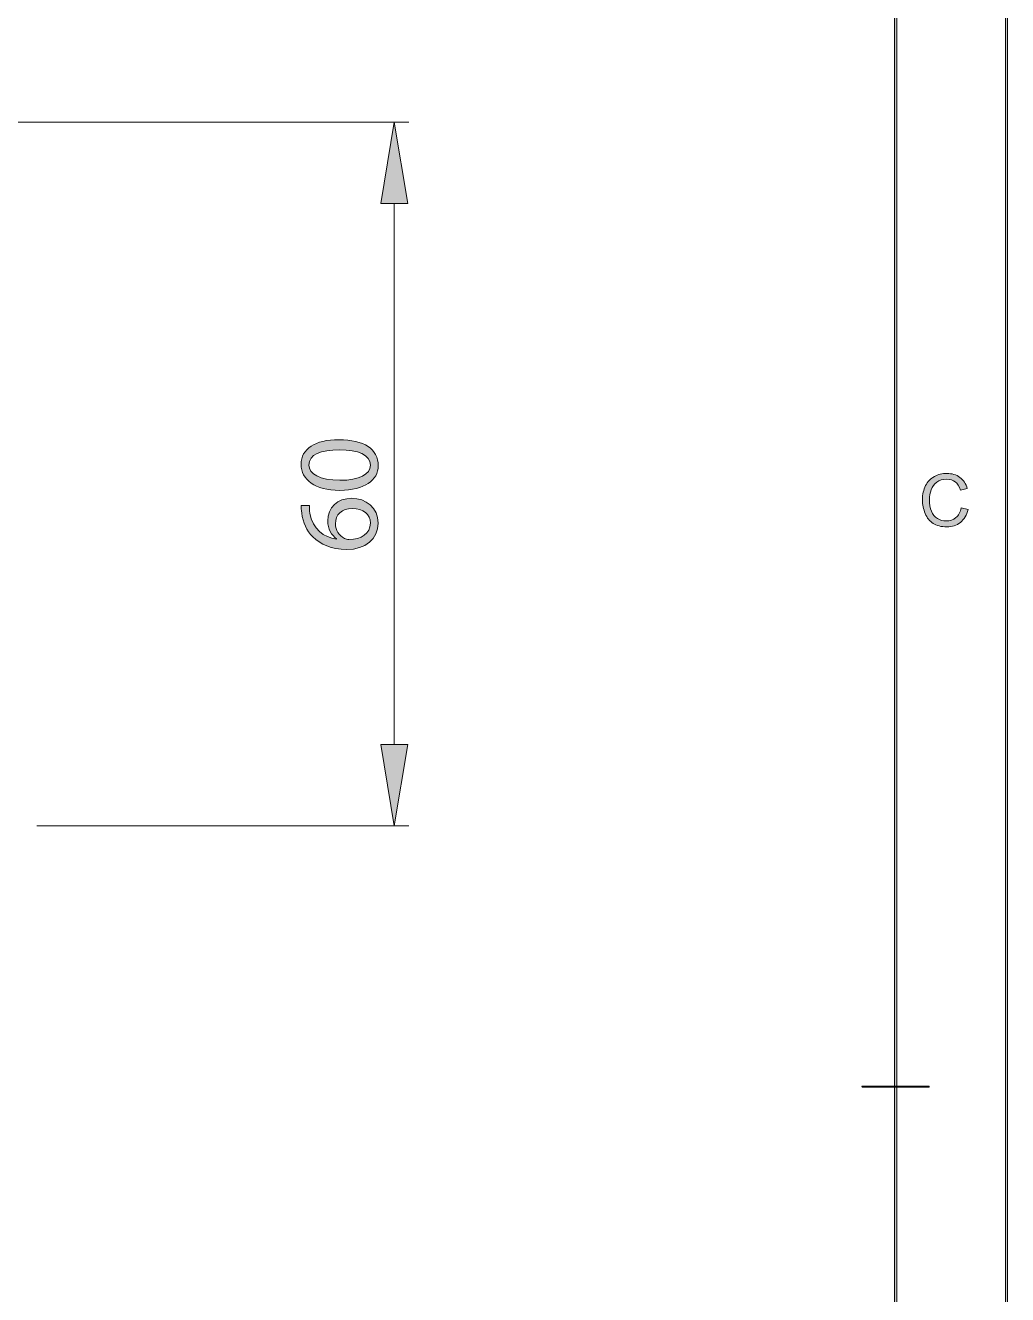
# Model space of a CAD drawing. Header units: inches. Extents: x 0.54 to 10.46, y 0.74 to 7.76.
# Drawn here: x 8.985 to 10.465, y 3.937 to 5.849 of the extents above; entities that cross this region are included whole.
import ezdxf

# ---------------------------------------------------------------- set-up
doc = ezdxf.new("R2010")
doc.units = ezdxf.units.IN
doc.header["$MEASUREMENT"] = 0
doc.layers.add('BG', color=7, linetype='Continuous')
doc.layers.add('MCG-INT-4FT', color=7, linetype='Continuous')

# ---------------------------------------------------------------- blocks, each defined once
blk = doc.blocks.new('block 2')
at = {"layer": 'BG', "true_color": 0xffffff}
h = blk.add_hatch(color=7, dxfattribs=at)
h.dxf.hatch_style = 2
edge = h.paths.add_edge_path()
edge.add_spline(control_points=[(10.296, 0.9061), (10.296, 0.9061), (0.8711, 0.9061), (0.8711, 0.9061), (0.8702, 0.9061), (0.8694, 0.9069), (0.8694, 0.9079), (0.8694, 0.9079), (0.8694, 7.5922), (0.8694, 7.5922), (0.8694, 7.5931), (0.8702, 7.5939), (0.8711, 7.5939), (0.8711, 7.5939), (10.296, 7.5939), (10.296, 7.5939), (10.297, 7.5939), (10.2977, 7.5931), (10.2977, 7.5922), (10.2977, 7.5922), (10.2977, 0.9079), (10.2977, 0.9079), (10.2977, 0.9069), (10.297, 0.9061), (10.296, 0.9061)], knot_values=[0, 0, 0, 0, 1, 1, 1, 2, 2, 2, 3, 3, 3, 4, 4, 4, 5, 5, 5, 6, 6, 6, 7, 7, 7, 8, 8, 8, 8], degree=3, periodic=1)
h.paths.add_polyline_path([(0.8729, 0.9096), (10.2943, 0.9096), (10.2943, 7.5904), (0.8729, 7.5904)])
at = {"layer": 'BG', "lineweight": 0}
blk.add_lwpolyline([(0.8729, 0.9096), (10.2943, 0.9096), (10.2943, 7.5904), (0.8729, 7.5904), (0.8729, 0.9096)], dxfattribs=at)
blk.add_open_spline([(10.296, 0.9061), (10.296, 0.9061), (0.8711, 0.9061), (0.8711, 0.9061), (0.8702, 0.9061), (0.8694, 0.9069), (0.8694, 0.9079), (0.8694, 0.9079), (0.8694, 7.5922), (0.8694, 7.5922), (0.8694, 7.5931), (0.8702, 7.5939), (0.8711, 7.5939), (0.8711, 7.5939), (10.296, 7.5939), (10.296, 7.5939), (10.297, 7.5939), (10.2977, 7.5931), (10.2977, 7.5922), (10.2977, 7.5922), (10.2977, 0.9079), (10.2977, 0.9079), (10.2977, 0.9069), (10.297, 0.9061), (10.296, 0.9061)], degree=3, knots=[0, 0, 0, 0, 1, 1, 1, 2, 2, 2, 3, 3, 3, 4, 4, 4, 5, 5, 5, 6, 6, 6, 7, 7, 7, 8, 8, 8, 8], dxfattribs=at)
blk = doc.blocks.new('block 58')
at = {"layer": 'BG', "true_color": 0xffffff}
h = blk.add_hatch(color=7, dxfattribs=at)
h.dxf.hatch_style = 2
edge = h.paths.add_edge_path()
edge.add_spline(control_points=[(10.3461, 4.2493), (10.3461, 4.2493), (10.2458, 4.2493), (10.2458, 4.2493), (10.2455, 4.2493), (10.2452, 4.2496), (10.2452, 4.25), (10.2452, 4.2504), (10.2455, 4.2507), (10.2458, 4.2507), (10.2458, 4.2507), (10.3461, 4.2507), (10.3461, 4.2507), (10.3465, 4.2507), (10.3468, 4.2504), (10.3468, 4.25), (10.3468, 4.2496), (10.3465, 4.2493), (10.3461, 4.2493)], knot_values=[0, 0, 0, 0, 1, 1, 1, 2, 2, 2, 3, 3, 3, 4, 4, 4, 5, 5, 5, 6, 6, 6, 6], degree=3, periodic=1)
at = {"layer": 'BG', "lineweight": 0}
blk.add_open_spline([(10.3461, 4.2493), (10.3461, 4.2493), (10.2458, 4.2493), (10.2458, 4.2493), (10.2455, 4.2493), (10.2452, 4.2496), (10.2452, 4.25), (10.2452, 4.2504), (10.2455, 4.2507), (10.2458, 4.2507), (10.2458, 4.2507), (10.3461, 4.2507), (10.3461, 4.2507), (10.3465, 4.2507), (10.3468, 4.2504), (10.3468, 4.25), (10.3468, 4.2496), (10.3465, 4.2493), (10.3461, 4.2493)], degree=3, knots=[0, 0, 0, 0, 1, 1, 1, 2, 2, 2, 3, 3, 3, 4, 4, 4, 5, 5, 5, 6, 6, 6, 6], dxfattribs=at)
blk = doc.blocks.new('block 60')
at = {"layer": 'BG', "true_color": 0xffffff}
h = blk.add_hatch(color=7, dxfattribs=at)
h.dxf.hatch_style = 2
edge = h.paths.add_edge_path()
edge.add_spline(control_points=[(10.395, 5.122), (10.395, 5.122), (10.4053, 5.1194), (10.4053, 5.1194), (10.4032, 5.1109), (10.3993, 5.1045), (10.3937, 5.1), (10.3881, 5.0956), (10.3812, 5.0934), (10.3731, 5.0934), (10.3647, 5.0934), (10.3579, 5.0951), (10.3526, 5.0985), (10.3474, 5.1019), (10.3434, 5.1068), (10.3406, 5.1133), (10.3379, 5.1198), (10.3365, 5.1268), (10.3365, 5.1342), (10.3365, 5.1423), (10.3381, 5.1494), (10.3412, 5.1554), (10.3443, 5.1614), (10.3487, 5.166), (10.3544, 5.1691), (10.3601, 5.1723), (10.3664, 5.1738), (10.3733, 5.1738), (10.381, 5.1738), (10.3876, 5.1719), (10.3929, 5.1679), (10.3982, 5.1639), (10.4019, 5.1584), (10.404, 5.1512), (10.404, 5.1512), (10.3939, 5.1488), (10.3939, 5.1488), (10.3921, 5.1544), (10.3894, 5.1586), (10.386, 5.1612), (10.3826, 5.1637), (10.3783, 5.165), (10.373, 5.165), (10.3671, 5.165), (10.3621, 5.1636), (10.358, 5.1607), (10.354, 5.1579), (10.3512, 5.154), (10.3496, 5.1492), (10.348, 5.1444), (10.3471, 5.1394), (10.3471, 5.1342), (10.3471, 5.1276), (10.3481, 5.1218), (10.35, 5.1169), (10.352, 5.112), (10.355, 5.1083), (10.359, 5.1058), (10.3631, 5.1034), (10.3675, 5.1022), (10.3723, 5.1022), (10.378, 5.1022), (10.3829, 5.1038), (10.3869, 5.1072), (10.3909, 5.1105), (10.3936, 5.1154), (10.395, 5.122)], knot_values=[0, 0, 0, 0, 1, 1, 1, 2, 2, 2, 3, 3, 3, 4, 4, 4, 5, 5, 5, 6, 6, 6, 7, 7, 7, 8, 8, 8, 9, 9, 9, 10, 10, 10, 11, 11, 11, 12, 12, 12, 13, 13, 13, 14, 14, 14, 15, 15, 15, 16, 16, 16, 17, 17, 17, 18, 18, 18, 19, 19, 19, 20, 20, 20, 21, 21, 21, 22, 22, 22, 22], degree=3, periodic=1)
at = {"layer": 'BG', "lineweight": 0}
blk.add_open_spline([(10.395, 5.122), (10.395, 5.122), (10.4053, 5.1194), (10.4053, 5.1194), (10.4032, 5.1109), (10.3993, 5.1045), (10.3937, 5.1), (10.3881, 5.0956), (10.3812, 5.0934), (10.3731, 5.0934), (10.3647, 5.0934), (10.3579, 5.0951), (10.3526, 5.0985), (10.3474, 5.1019), (10.3434, 5.1068), (10.3406, 5.1133), (10.3379, 5.1198), (10.3365, 5.1268), (10.3365, 5.1342), (10.3365, 5.1423), (10.3381, 5.1494), (10.3412, 5.1554), (10.3443, 5.1614), (10.3487, 5.166), (10.3544, 5.1691), (10.3601, 5.1723), (10.3664, 5.1738), (10.3733, 5.1738), (10.381, 5.1738), (10.3876, 5.1719), (10.3929, 5.1679), (10.3982, 5.1639), (10.4019, 5.1584), (10.404, 5.1512), (10.404, 5.1512), (10.3939, 5.1488), (10.3939, 5.1488), (10.3921, 5.1544), (10.3894, 5.1586), (10.386, 5.1612), (10.3826, 5.1637), (10.3783, 5.165), (10.373, 5.165), (10.3671, 5.165), (10.3621, 5.1636), (10.358, 5.1607), (10.354, 5.1579), (10.3512, 5.154), (10.3496, 5.1492), (10.348, 5.1444), (10.3471, 5.1394), (10.3471, 5.1342), (10.3471, 5.1276), (10.3481, 5.1218), (10.35, 5.1169), (10.352, 5.112), (10.355, 5.1083), (10.359, 5.1058), (10.3631, 5.1034), (10.3675, 5.1022), (10.3723, 5.1022), (10.378, 5.1022), (10.3829, 5.1038), (10.3869, 5.1072), (10.3909, 5.1105), (10.3936, 5.1154), (10.395, 5.122)], degree=3, knots=[0, 0, 0, 0, 1, 1, 1, 2, 2, 2, 3, 3, 3, 4, 4, 4, 5, 5, 5, 6, 6, 6, 7, 7, 7, 8, 8, 8, 9, 9, 9, 10, 10, 10, 11, 11, 11, 12, 12, 12, 13, 13, 13, 14, 14, 14, 15, 15, 15, 16, 16, 16, 17, 17, 17, 18, 18, 18, 19, 19, 19, 20, 20, 20, 21, 21, 21, 22, 22, 22, 22], dxfattribs=at)
blk = doc.blocks.new('block 62')
at = {"layer": 'BG', "true_color": 0xffffff}
h = blk.add_hatch(color=7, dxfattribs=at)
h.dxf.hatch_style = 2
edge = h.paths.add_edge_path()
edge.add_spline(control_points=[(10.4631, 0.739), (10.4631, 0.739), (0.5369, 0.739), (0.5369, 0.739), (0.5359, 0.739), (0.5352, 0.7398), (0.5352, 0.7407), (0.5352, 0.7407), (0.5352, 7.7593), (0.5352, 7.7593), (0.5352, 7.7602), (0.5359, 7.761), (0.5369, 7.761), (0.5369, 7.761), (10.4631, 7.761), (10.4631, 7.761), (10.4641, 7.761), (10.4648, 7.7602), (10.4648, 7.7593), (10.4648, 7.7593), (10.4648, 0.7407), (10.4648, 0.7407), (10.4648, 0.7398), (10.4641, 0.739), (10.4631, 0.739)], knot_values=[0, 0, 0, 0, 1, 1, 1, 2, 2, 2, 3, 3, 3, 4, 4, 4, 5, 5, 5, 6, 6, 6, 7, 7, 7, 8, 8, 8, 8], degree=3, periodic=1)
h.paths.add_polyline_path([(0.5386, 0.7425), (10.4614, 0.7425), (10.4614, 7.7575), (0.5386, 7.7575)])
at = {"layer": 'BG', "lineweight": 0}
blk.add_lwpolyline([(0.5386, 0.7425), (10.4614, 0.7425), (10.4614, 7.7575), (0.5386, 7.7575), (0.5386, 0.7425)], dxfattribs=at)
blk.add_open_spline([(10.4631, 0.739), (10.4631, 0.739), (0.5369, 0.739), (0.5369, 0.739), (0.5359, 0.739), (0.5352, 0.7398), (0.5352, 0.7407), (0.5352, 0.7407), (0.5352, 7.7593), (0.5352, 7.7593), (0.5352, 7.7602), (0.5359, 7.761), (0.5369, 7.761), (0.5369, 7.761), (10.4631, 7.761), (10.4631, 7.761), (10.4641, 7.761), (10.4648, 7.7602), (10.4648, 7.7593), (10.4648, 7.7593), (10.4648, 0.7407), (10.4648, 0.7407), (10.4648, 0.7398), (10.4641, 0.739), (10.4631, 0.739)], degree=3, knots=[0, 0, 0, 0, 1, 1, 1, 2, 2, 2, 3, 3, 3, 4, 4, 4, 5, 5, 5, 6, 6, 6, 7, 7, 7, 8, 8, 8, 8], dxfattribs=at)
blk = doc.blocks.new('block 2000')
at = {"layer": 'MCG-INT-4FT', "color": 179, "lineweight": 5, "true_color": 0x231f20}
blk.add_lwpolyline([(9.0021, 4.643), (9.5625, 4.643)], dxfattribs=at)
blk = doc.blocks.new('block 2001')
at = {"layer": 'MCG-INT-4FT', "color": 179, "lineweight": 5, "true_color": 0x231f20}
blk.add_lwpolyline([(8.4687, 5.7028), (9.5625, 5.7028)], dxfattribs=at)
blk = doc.blocks.new('block 2002')
at = {"layer": 'MCG-INT-4FT', "color": 179, "lineweight": 5, "true_color": 0x231f20}
blk.add_lwpolyline([(9.5406, 4.7654), (9.5406, 5.5803)], dxfattribs=at)
blk = doc.blocks.new('block 2003')
at = {"layer": 'MCG-INT-4FT', "true_color": 0x231f20}
h = blk.add_hatch(color=179, dxfattribs=at)
h.dxf.hatch_style = 2
h.paths.add_polyline_path([(9.5202, 4.7654), (9.5406, 4.643), (9.561, 4.7654)])
at = {"layer": 'MCG-INT-4FT', "lineweight": 0}
blk.add_lwpolyline([(9.5202, 4.7654), (9.5406, 4.643), (9.561, 4.7654), (9.5202, 4.7654)], dxfattribs=at)
blk = doc.blocks.new('block 2004')
at = {"layer": 'MCG-INT-4FT', "true_color": 0x231f20}
h = blk.add_hatch(color=179, dxfattribs=at)
h.dxf.hatch_style = 2
h.paths.add_polyline_path([(9.5202, 5.5803), (9.5406, 5.7028), (9.561, 5.5803)])
at = {"layer": 'MCG-INT-4FT', "lineweight": 0}
blk.add_lwpolyline([(9.5202, 5.5803), (9.5406, 5.7028), (9.561, 5.5803), (9.5202, 5.5803)], dxfattribs=at)
blk = doc.blocks.new('block 2006')
at = {"layer": 'MCG-INT-4FT', "true_color": 0x231f20}
h = blk.add_hatch(color=179, dxfattribs=at)
h.dxf.hatch_style = 2
edge = h.paths.add_edge_path()
edge.add_spline(control_points=[(9.4569, 5.2246), (9.4952, 5.2246), (9.5163, 5.2104), (9.5163, 5.1855), (9.5163, 5.1635), (9.4957, 5.1486), (9.4585, 5.1483), (9.4208, 5.1483), (9.4001, 5.1646), (9.4001, 5.1874), (9.4001, 5.2111), (9.4212, 5.2246), (9.4569, 5.2246)], knot_values=[0, 0, 0, 0, 1, 1, 1, 2, 2, 2, 3, 3, 3, 4, 4, 4, 4], degree=3, periodic=1)
edge = h.paths.add_edge_path()
edge.add_spline(control_points=[(9.4587, 5.1635), (9.4879, 5.1635), (9.5045, 5.1725), (9.5045, 5.1863), (9.5045, 5.2019), (9.4863, 5.2093), (9.4576, 5.2093), (9.43, 5.2093), (9.4118, 5.2023), (9.4118, 5.1865), (9.4118, 5.1732), (9.4281, 5.1635), (9.4587, 5.1635)], knot_values=[0, 0, 0, 0, 1, 1, 1, 2, 2, 2, 3, 3, 3, 4, 4, 4, 4], degree=3, periodic=1)
h = blk.add_hatch(color=179, dxfattribs=at)
h.dxf.hatch_style = 2
edge = h.paths.add_edge_path()
edge.add_spline(control_points=[(9.4127, 5.1253), (9.4125, 5.1222), (9.4127, 5.1182), (9.4134, 5.1139), (9.4173, 5.09), (9.4348, 5.0774), (9.4533, 5.0748), (9.4533, 5.0748), (9.4533, 5.0753), (9.4533, 5.0753), (9.4462, 5.0807), (9.4403, 5.09), (9.4403, 5.1025), (9.4403, 5.1224), (9.4547, 5.1364), (9.4767, 5.1364), (9.4972, 5.1364), (9.5163, 5.1224), (9.5163, 5.099), (9.5163, 5.075), (9.4976, 5.0592), (9.4684, 5.0592), (9.4462, 5.0592), (9.4288, 5.0672), (9.4177, 5.0783), (9.4085, 5.0876), (9.4028, 5.1001), (9.4011, 5.1142), (9.4004, 5.1187), (9.4002, 5.1225), (9.4002, 5.1253), (9.4002, 5.1253), (9.4127, 5.1253), (9.4127, 5.1253)], knot_values=[0, 0, 0, 0, 1, 1, 1, 2, 2, 2, 3, 3, 3, 4, 4, 4, 5, 5, 5, 6, 6, 6, 7, 7, 7, 8, 8, 8, 9, 9, 9, 10, 10, 10, 11, 11, 11, 11], degree=3, periodic=1)
edge = h.paths.add_edge_path()
edge.add_spline(control_points=[(9.4775, 5.121), (9.4614, 5.121), (9.4518, 5.1118), (9.4518, 5.0978), (9.4518, 5.0886), (9.4575, 5.0802), (9.4656, 5.076), (9.4673, 5.075), (9.4696, 5.0743), (9.4723, 5.0743), (9.4908, 5.0746), (9.5045, 5.0831), (9.5045, 5.099), (9.5045, 5.1122), (9.4936, 5.121), (9.4775, 5.121)], knot_values=[0, 0, 0, 0, 1, 1, 1, 2, 2, 2, 3, 3, 3, 4, 4, 4, 5, 5, 5, 5], degree=3, periodic=1)
at = {"layer": 'MCG-INT-4FT', "lineweight": 0}
for points, knots in [([(9.4569, 5.2246), (9.4952, 5.2246), (9.5163, 5.2104), (9.5163, 5.1855), (9.5163, 5.1635), (9.4957, 5.1486), (9.4585, 5.1483), (9.4208, 5.1483), (9.4001, 5.1646), (9.4001, 5.1874), (9.4001, 5.2111), (9.4212, 5.2246), (9.4569, 5.2246)], [0, 0, 0, 0, 1, 1, 1, 2, 2, 2, 3, 3, 3, 4, 4, 4, 4]), ([(9.4587, 5.1635), (9.4879, 5.1635), (9.5045, 5.1725), (9.5045, 5.1863), (9.5045, 5.2019), (9.4863, 5.2093), (9.4576, 5.2093), (9.43, 5.2093), (9.4118, 5.2023), (9.4118, 5.1865), (9.4118, 5.1732), (9.4281, 5.1635), (9.4587, 5.1635)], [0, 0, 0, 0, 1, 1, 1, 2, 2, 2, 3, 3, 3, 4, 4, 4, 4]), ([(9.4127, 5.1253), (9.4125, 5.1222), (9.4127, 5.1182), (9.4134, 5.1139), (9.4173, 5.09), (9.4348, 5.0774), (9.4533, 5.0748), (9.4533, 5.0748), (9.4533, 5.0753), (9.4533, 5.0753), (9.4462, 5.0807), (9.4403, 5.09), (9.4403, 5.1025), (9.4403, 5.1224), (9.4547, 5.1364), (9.4767, 5.1364), (9.4972, 5.1364), (9.5163, 5.1224), (9.5163, 5.099), (9.5163, 5.075), (9.4976, 5.0592), (9.4684, 5.0592), (9.4462, 5.0592), (9.4288, 5.0672), (9.4177, 5.0783), (9.4085, 5.0876), (9.4028, 5.1001), (9.4011, 5.1142), (9.4004, 5.1187), (9.4002, 5.1225), (9.4002, 5.1253), (9.4002, 5.1253), (9.4127, 5.1253), (9.4127, 5.1253)], [0, 0, 0, 0, 1, 1, 1, 2, 2, 2, 3, 3, 3, 4, 4, 4, 5, 5, 5, 6, 6, 6, 7, 7, 7, 8, 8, 8, 9, 9, 9, 10, 10, 10, 11, 11, 11, 11]), ([(9.4775, 5.121), (9.4614, 5.121), (9.4518, 5.1118), (9.4518, 5.0978), (9.4518, 5.0886), (9.4575, 5.0802), (9.4656, 5.076), (9.4673, 5.075), (9.4696, 5.0743), (9.4723, 5.0743), (9.4908, 5.0746), (9.5045, 5.0831), (9.5045, 5.099), (9.5045, 5.1122), (9.4936, 5.121), (9.4775, 5.121)], [0, 0, 0, 0, 1, 1, 1, 2, 2, 2, 3, 3, 3, 4, 4, 4, 5, 5, 5, 5])]:
    blk.add_open_spline(points, degree=3, knots=knots, dxfattribs=at)
blk = doc.blocks.new('block 2005')
at = {"layer": 'MCG-INT-4FT'}
blk.add_blockref('block 2006', (0, 0), dxfattribs=at)
blk = doc.blocks.new('block 2042')
at = {"layer": 'MCG-INT-4FT', "color": 7, "lineweight": 5, "true_color": 0xffffff}
blk.add_lwpolyline([(9.5406, 5.7028), (9.5406, 5.7028)], dxfattribs=at)

msp = doc.modelspace()

# ---------------------------------------------------------------- block references
at = {"layer": 'BG'}
for name in ['block 62', 'block 2', 'block 60', 'block 58']:
    msp.add_blockref(name, (0, 0), dxfattribs=at)
at = {"layer": 'MCG-INT-4FT'}
for name in ['block 2001', 'block 2004', 'block 2042', 'block 2002', 'block 2005', 'block 2003', 'block 2000']:
    msp.add_blockref(name, (0, 0), dxfattribs=at)

doc.saveas('drawing.dxf')
